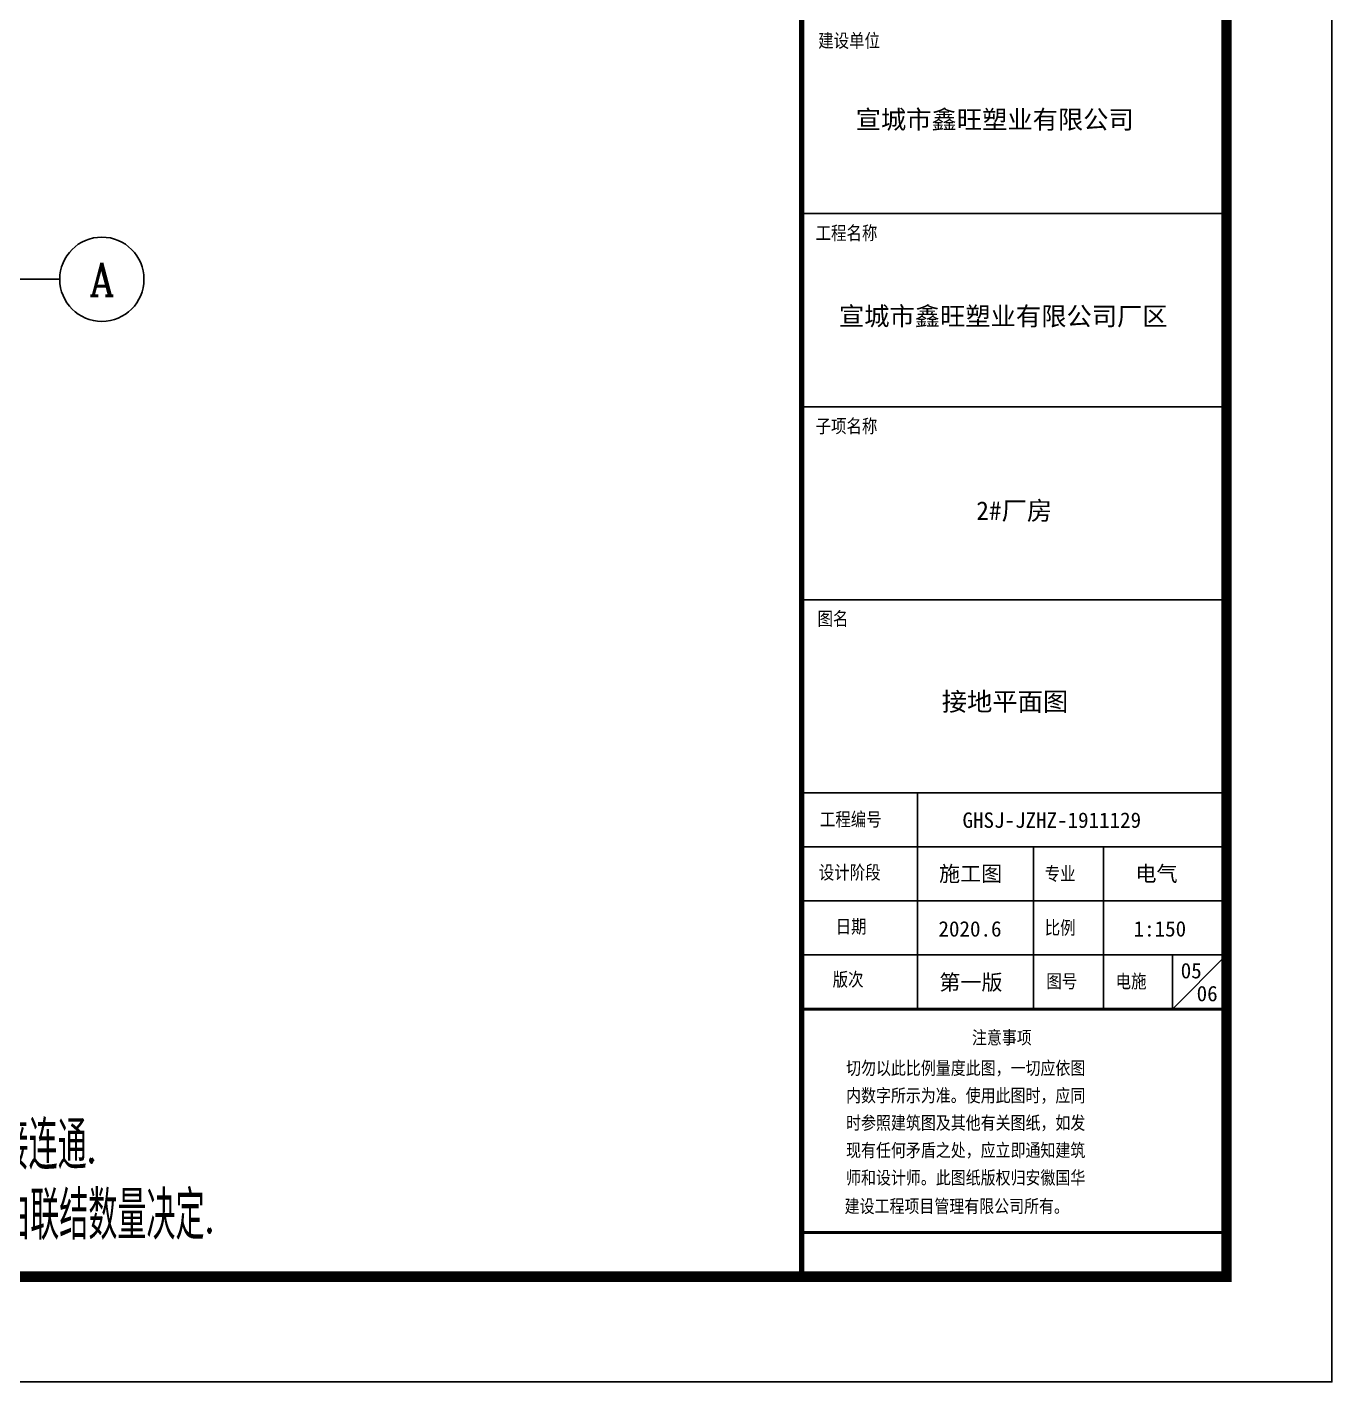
# Model space of a CAD drawing. Extents: x 33088 to 140010, y 13737 to 369010.
# Drawn here: x 103810 to 122393, y 81629 to 100926 of the extents above; entities that cross this region are included whole.
import ezdxf
from ezdxf.enums import TextEntityAlignment as Align

# ---------------------------------------------------------------- set-up
doc = ezdxf.new("R2010")
doc.units = 0
doc.header["$LTSCALE"] = 1000
doc.header["$MEASUREMENT"] = 0
doc.layers.get('0').update_dxf_attribs({"linetype": 'CONTINUOUS'})
for name, color, linetype in [('1', 7, 'CONTINUOUS'), ('AXIS', 3, 'CONTINUOUS'), ('AXIS_TEXT', 7, 'CONTINUOUS'), ('PP-PM-TK', 7, 'CONTINUOUS'), ('PUB_TEXT', 7, 'CONTINUOUS'), ('PUB_TITLE', 4, 'CONTINUOUS'), ('WIRE-照明', 1, 'CONTINUOUS')]:
    doc.layers.add(name, color=color, linetype=linetype)
doc.styles.add('-黑体', font='simhei.ttf', dxfattribs={"width": 0.8})
doc.styles.add('_TCH_AXIS', font='COMPLEX', dxfattribs={"bigfont": 'GBCBIG'})
doc.styles.add('COMPLEX', font='COMPLEX')
doc.styles.add('STY53', font='COMPLEX', dxfattribs={"width": 0.6, "bigfont": 'HZTXT'})
doc.styles.add('TQ', font='txt.shx', dxfattribs={"width": 0.8, "bigfont": 'hztxt.shx'})

# ---------------------------------------------------------------- blocks, each defined once
blk = doc.blocks.new('_AXISO')
blk.add_circle((0, 0), 0.5)
at = {"layer": 'AXIS_TEXT', "style": 'COMPLEX', "width": 1.041667}
blk.add_attdef('A', text='', height=0.56, dxfattribs=at).set_placement((-0.25, -0.28), (0.25, -0.28), align=Align.FIT)
blk = doc.blocks.new('DF212R')
at = {"layer": 'AXIS', "color": 8}
blk.add_line((208543.5, 235515), (214543.5, 235515), dxfattribs=at)
ref = blk.add_blockref('_AXISO', (215143.5, 235515), dxfattribs=dict(at, xscale=1200, yscale=1200, zscale=1200))
ref.add_attrib('A', 'A', dxfattribs={"layer": 'AXIS_TEXT', "color": 8, "height": 468.8, "style": '_TCH_AXIS', "width": 0.888889}).set_placement((214964.9, 235280.7), (215322.1, 235280.7), align=Align.FIT)

msp = doc.modelspace()

# ---------------------------------------------------------------- linework, layer by layer
at = {"layer": '1'}
for p, q in [((114843, 98270), (120893, 98270)), ((114843, 95520), (120893, 95520)), ((114843, 92770), (120893, 92770))]:
    msp.add_line(p, q, dxfattribs=at)
at = {"layer": '1', "color": 4}
for p, q in [((114843, 90020), (120893, 90020)), ((116493, 90020), (116493, 86940)), ((114843, 89250), (120893, 89250)), ((118143, 89250), (118143, 86940)), ((119138, 89250), (119138, 86940)), ((114843, 88480), (120893, 88480)), ((114843, 87710), (120893, 87710)), ((120893, 87710), (120123, 86940)), ((120123, 87710), (120123, 86940))]:
    msp.add_line(p, q, dxfattribs=at)
at = {"layer": '1', "color": 4, "const_width": 44}
msp.add_lwpolyline([(114843, 86940), (120893, 86940)], dxfattribs=at)
at = {"layer": 'PP-PM-TK', "color": 4}
for points, const_width in [([(114843, 143129), (114843, 83129)], 77), ([(114843, 83758), (120893, 83758)], 44)]:
    msp.add_lwpolyline(points, dxfattribs=dict(at, const_width=const_width))
at = {"layer": 'PUB_TITLE'}
msp.add_lwpolyline([(33293, 81629), (122393, 81629), (122393, 144629), (33293, 144629)], close=True, dxfattribs=at)
at = {"layer": 'PUB_TITLE', "const_width": 150}
msp.add_lwpolyline([(37043, 83129), (120893, 83129), (120893, 143129), (37043, 143129)], close=True, dxfattribs=at)

# ---------------------------------------------------------------- block references
msp.add_blockref('DF212R', (-110269, -138180))

# ---------------------------------------------------------------- texts
at = {"layer": 'PUB_TEXT', "color": 2, "style": 'TQ'}
for s, height, p in [('建设单位', 220, (115077, 100616)), ('工程名称', 220, (115040, 97876)), ('子项名称', 220, (115040, 95125)), ('图名', 220, (115067, 92383)), ('工程编号', 220, (115101, 89524)), ('设计阶段', 220, (115086, 88769)), ('专业', 220, (118303, 88751)), ('日期', 220, (115326, 87999)), ('比例', 220, (118303, 87981)), ('版次', 220, (115283, 87244)), ('图号', 220, (118327, 87219)), ('电施', 220, (119313, 87218)), ('注意事项', 213, (117267, 86420)), ('切勿以此比例量度此图，一切应依图', 212.96, (115474, 85985)), ('内数字所示为准。使用此图时，应同', 212.96, (115474, 85595)), ('时参照建筑图及其他有关图纸，如发', 212.96, (115474, 85205)), ('现有任何矛盾之处，应立即通知建筑', 212.96, (115474, 84815)), ('师和设计师。此图纸版权归安徽国华', 212.96, (115474, 84424)), ('建设工程项目管理有限公司所有。', 212.96, (115454, 84018))]:
    msp.add_text(s, height=height, dxfattribs=at).set_placement(p)
at = {"layer": 'PUB_TITLE', "color": 255, "style": '-黑体'}
for s, height, p in [('宣城市鑫旺塑业有限公司', 264, (115610, 99478)), ('宣城市鑫旺塑业有限公司厂区', 264, (115372, 96677)), ('2#厂房', 264, (117329, 93907)), ('GHSJ-JZHZ-1911129', 220, (117132, 89521)), ('施工图', 220, (116798, 88758)), ('电气', 220, (119595, 88758)), ('2020.6', 220, (116790, 87972)), ('1:150', 220, (119569, 87973)), ('第一版', 220, (116802, 87211)), ('05', 220, (120240, 87377)), ('06', 220, (120467, 87051))]:
    msp.add_text(s, height=height, dxfattribs=at).set_placement(p)
at = {"layer": 'PUB_TITLE', "color": 6, "style": '-黑体'}
msp.add_text('接地平面图', height=264, dxfattribs=at).set_placement((116837, 91188))
at = {"layer": 'WIRE-照明', "color": 3, "linetype": 'CONTINUOUS', "style": 'STY53', "width": 0.6}
for s, p in [('4、当利用建筑物金属作防雷接地装置时,MEB端子板宜直接短接与该建筑物用作防雷及接地的金属体焊接连通.', (84332, 84654)), ('5、图中联结线采用镀锌扁钢在地面内或墙内、柱内暗敷，端子板尺寸为WxH=100x4紫铜板，长度由联结数量决定.', (84332, 83656))]:
    msp.add_text(s, height=689.76, dxfattribs=at).set_placement(p)

doc.saveas('drawing.dxf')
